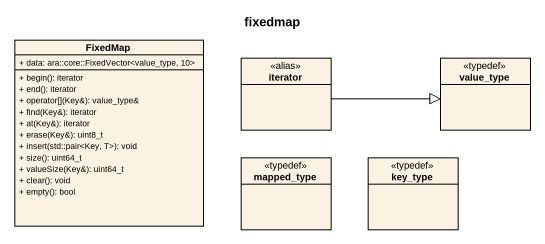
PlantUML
@startuml
title fixedmap
hide circle
hide empty members
skinparam classAttributeIconSize 0
class FixedMap {
  + data: ara::core::FixedVector<value_type, 10>
  + begin(): iterator
  + end(): iterator
  + operator[](Key&): value_type&
  + find(Key&): iterator
  + at(Key&): iterator
  + erase(Key&): uint8_t
  + insert(std::pair<Key, T>): void
  + size(): uint64_t
  + valueSize(Key&): uint64_t
  + clear(): void
  + empty(): bool
}
class iterator <<alias>>
class value_type <<typedef>>
class mapped_type <<typedef>>
class key_type <<typedef>>
iterator -right-|> value_type
@enduml
